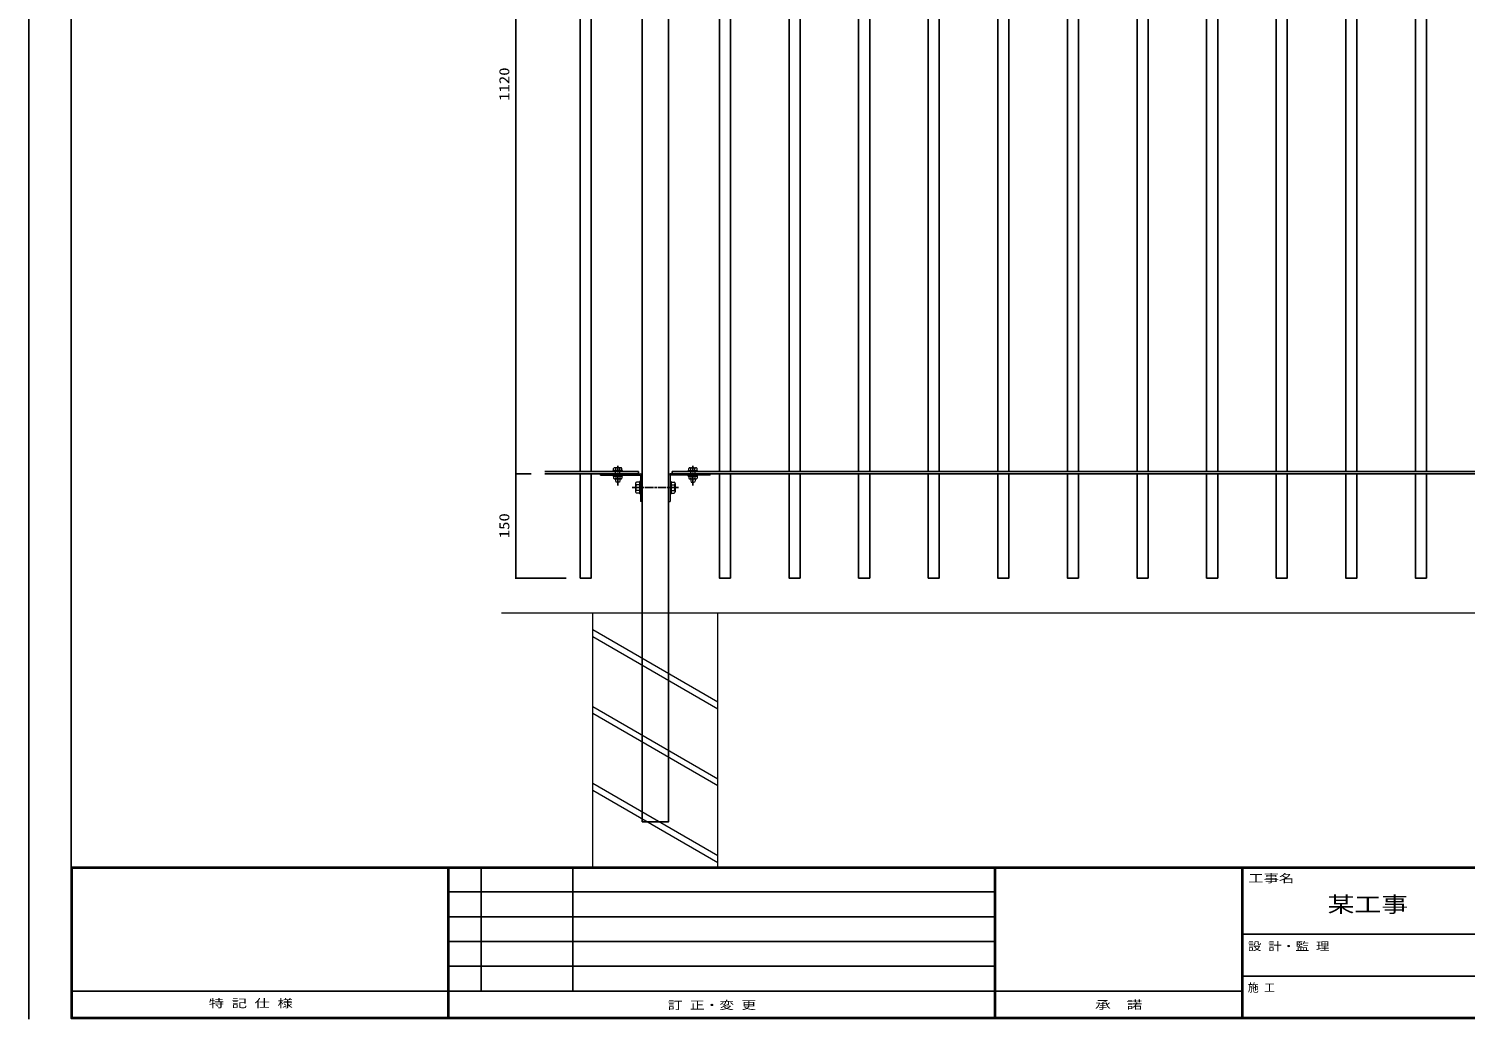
# Model space of a CAD drawing. Units: millimetres, scale not verified. Extents: x -210 to 199, y -148 to 136.
# Drawn here: x -209.9 to -3.5, y -148.4 to -6.1 of the extents above; entities that cross this region are included whole.
import ezdxf
from ezdxf.enums import TextEntityAlignment as Align

# ---------------------------------------------------------------- set-up
doc = ezdxf.new("R2010")
doc.units = ezdxf.units.MM
doc.linetypes.add('CHAIN', pattern=[18.5, 12, -1.5, 3.5, -1.5])
doc.linetypes.add('DASHED_SPACED', pattern=[12, 6, -6])
for name, color, linetype, lineweight in [('0-0', 6, 'Continuous', 25), ('0-1_0', 6, 'Continuous', 25), ('0-2_DIM1', 3, 'Continuous', 25), ('0-3_横桟', 2, 'Continuous', 25), ('0-5_補助', 5, 'Continuous', 25), ('0-6_ｾﾝﾀｰ', 1, 'CHAIN', 25), ('0-7_縦格子', 6, 'Continuous', 25), ('0-8_支柱', 60, 'Continuous', 25), ('0-9_THN', 4, 'Continuous', 9), ('0-A_下地', 30, 'Continuous', 9)]:
    doc.layers.add(name, color=color, linetype=linetype, lineweight=lineweight)
doc.styles.add('ＭＳ ゴシック', font='')
doc.styles.add('ＭＳ 明朝', font='')
doc.styles.get('ＭＳ ゴシック').set_extended_font_data('MS Gothic')
doc.styles.get('ＭＳ 明朝').set_extended_font_data('MS Mincho')

# ---------------------------------------------------------------- blocks, each defined once
blk = doc.blocks.new('filled_dot')
at = {"color": 0, "linetype": 'Continuous', "lineweight": -2, "const_width": 1.25}
blk.add_lwpolyline([(-0.625, 0, 1), (0.625, 0, 1)], format="xyb", close=True, dxfattribs=at)
blk = doc.blocks.new('A$C54DE35E0')
at = {"layer": '0-1_0'}
for p, q in [((0, -368.5), (556.725, -368.5)), ((0.2, -368.7), (556.525, -368.7)), ((0.2, -398.8), (0.2, -368.7)), ((75.906, -399), (75.906, -368.5)), ((76.106, -399), (76.106, -368.5)), ((82.606, -393.5), (82.606, -368.5)), ((101.106, -393.5), (101.106, -368.5)), ((186.106, -399), (186.106, -368.5)), ((186.306, -399), (186.306, -368.5)), ((235.906, -368.5), (235.906, -399)), ((236.106, -368.5), (236.106, -399)), ((76.106, -373.5), (186.106, -373.5)), ((76.106, -378.5), (186.106, -378.5)), ((236.106, -382), (541.973, -382)), ((76.106, -383.5), (186.106, -383.5)), ((76.106, -388.5), (186.106, -388.5)), ((236.106, -390.5), (386.973, -390.5)), ((236.106, -393.5), (0, -393.5)), ((556.525, -398.8), (0.2, -398.8))]:
    blk.add_line(p, q, dxfattribs=at)
blk.add_lwpolyline([(556.725, -399), (0, -399), (0, 0)], dxfattribs=at)
at = {"layer": '0-1_0', "style": 'ＭＳ 明朝'}
for s, width, p in [('工事名\u3000', 1.4, (237.229, -372.052)), ('設 計・監 理  ', 1.25, (237.116, -385.753)), ('特 記 仕 様', 1.4, (27.738, -397.26)), ('訂 正・変 更 ', 1.35, (120.233, -397.626)), ('承  諾', 1.45, (206.325, -397.561))]:
    blk.add_text(s, height=1.613, dxfattribs=dict(at, width=width)).set_placement(p, align=Align.BOTTOM_LEFT)
blk.add_text('施 工  ', height=1.613, dxfattribs=at).set_placement((237.116, -394.104), align=Align.BOTTOM_LEFT)
blk = doc.blocks.new('Viewport_NO.1')
at = {"layer": '0-2_DIM1'}
for p, q in [((37345.93, -62645.89), (37345.93, -63765.89)), ((37367.73, -63765.89), (37344.68, -63765.89)), ((37367.73, -63765.89), (37344.68, -63765.89)), ((37345.93, -63765.89), (37345.93, -63915.89)), ((37418.33, -63915.89), (37344.68, -63915.89))]:
    blk.add_line(p, q, dxfattribs=at)
at = {"layer": '0-3_横桟'}
for p, q in [((37387.73, -63762.69), (37522.28, -63762.69)), ((37387.73, -63765.89), (37522.28, -63765.89)), ((37522.28, -63765.89), (37522.28, -63762.69)), ((37570.28, -63762.69), (39522.28, -63762.69)), ((37570.28, -63765.89), (37570.28, -63762.69)), ((37571.28, -63765.89), (39521.28, -63765.89))]:
    blk.add_line(p, q, dxfattribs=at)
at = {"layer": '0-5_補助'}
blk.add_lwpolyline([(40735.47, -61703.39), (36646, -61703.39), (36646, -64549.78)], dxfattribs=at)
at = {"layer": '0-6_ｾﾝﾀｰ'}
for p, q in [((37492.28, -63782.64), (37492.28, -63754.84)), ((37600.28, -63782.64), (37600.28, -63754.84)), ((37600.28, -63782.64), (37600.28, -63754.84)), ((37512.9, -63785.89), (37579.67, -63785.89))]:
    blk.add_line(p, q, dxfattribs=at)
at = {"layer": '0-7_縦格子'}
for p, q in [((37438.33, -62648.09), (37438.33, -63763.69)), ((37454.23, -63763.69), (37454.23, -62648.09)), ((37638.33, -62648.09), (37638.33, -63763.69)), ((37654.23, -63763.69), (37654.23, -62648.09)), ((37738.33, -62648.09), (37738.33, -63763.69)), ((37754.23, -63763.69), (37754.23, -62648.09)), ((37838.33, -62648.09), (37838.33, -63763.69)), ((37854.23, -63763.69), (37854.23, -62648.09)), ((37938.33, -62648.09), (37938.33, -63763.69)), ((37954.23, -63763.69), (37954.23, -62648.09)), ((38038.33, -62648.09), (38038.33, -63763.69)), ((38054.23, -63763.69), (38054.23, -62648.09)), ((38138.33, -62648.09), (38138.33, -63763.69)), ((38154.23, -63763.69), (38154.23, -62648.09)), ((38238.33, -62648.09), (38238.33, -63763.69)), ((38254.23, -63763.69), (38254.23, -62648.09)), ((38338.33, -62648.09), (38338.33, -63763.69)), ((38354.23, -63763.69), (38354.23, -62648.09)), ((38438.33, -62648.09), (38438.33, -63763.69)), ((38454.23, -63763.69), (38454.23, -62648.09)), ((38538.33, -62648.09), (38538.33, -63763.69)), ((38554.23, -63763.69), (38554.23, -62648.09)), ((38638.33, -62648.09), (38638.33, -63763.69)), ((38654.23, -63763.69), (38654.23, -62648.09))]:
    blk.add_line(p, q, dxfattribs=at)
for points in [[(37438.33, -63765.89), (37438.33, -63915.89), (37454.23, -63915.89), (37454.23, -63765.89)], [(37638.33, -63765.89), (37638.33, -63915.89), (37654.23, -63915.89), (37654.23, -63765.89)], [(37738.33, -63765.89), (37738.33, -63915.89), (37754.23, -63915.89), (37754.23, -63765.89)], [(37838.33, -63765.89), (37838.33, -63915.89), (37854.23, -63915.89), (37854.23, -63765.89)], [(37938.33, -63765.89), (37938.33, -63915.89), (37954.23, -63915.89), (37954.23, -63765.89)], [(38038.33, -63765.89), (38038.33, -63915.89), (38054.23, -63915.89), (38054.23, -63765.89)], [(38138.33, -63765.89), (38138.33, -63915.89), (38154.23, -63915.89), (38154.23, -63765.89)], [(38238.33, -63765.89), (38238.33, -63915.89), (38254.23, -63915.89), (38254.23, -63765.89)], [(38338.33, -63765.89), (38338.33, -63915.89), (38354.23, -63915.89), (38354.23, -63765.89)], [(38438.33, -63765.89), (38438.33, -63915.89), (38454.23, -63915.89), (38454.23, -63765.89)], [(38538.33, -63765.89), (38538.33, -63915.89), (38554.23, -63915.89), (38554.23, -63765.89)], [(38638.33, -63765.89), (38638.33, -63915.89), (38654.23, -63915.89), (38654.23, -63765.89)]]:
    blk.add_lwpolyline(points, dxfattribs=at)
at = {"layer": '0-8_支柱'}
blk.add_lwpolyline([(37527.28, -64265.89), (37565.28, -64265.89), (37565.28, -62455.89), (37527.28, -62455.89)], close=True, dxfattribs=at)
at = {"layer": '0-9_THN'}
for p, q in [((37325.4, -63965.89), (39456.28, -63965.89)), ((37456.28, -64331.12), (37456.28, -63965.89)), ((37636.28, -64331.12), (37636.28, -63965.89)), ((37636.28, -64094.3), (37456.28, -63990.37)), ((37636.28, -64104.3), (37456.28, -64000.37)), ((37636.28, -64204.59), (37456.28, -64100.67)), ((37636.28, -64214.59), (37456.28, -64110.67)), ((37636.28, -64314.89), (37456.28, -64210.97)), ((37636.28, -64324.89), (37456.28, -64220.97))]:
    blk.add_line(p, q, dxfattribs=at)
at = {"layer": '0-A_下地'}
for p, q in [((37467.28, -63765.89), (37525.08, -63765.89)), ((37467.28, -63768.09), (37467.28, -63765.89)), ((37467.28, -63768.09), (37525.08, -63768.09)), ((37498.88, -63761.49), (37485.68, -63761.49)), ((37498.88, -63761.49), (37485.68, -63761.49)), ((37485.68, -63762.69), (37485.68, -63761.49)), ((37498.88, -63762.69), (37485.68, -63762.69)), ((37498.88, -63768.09), (37485.68, -63768.09)), ((37485.68, -63769.29), (37485.68, -63768.09)), ((37498.88, -63769.29), (37485.68, -63769.29)), ((37486.39, -63761.49), (37486.39, -63758.38)), ((37498.18, -63761.49), (37486.39, -63761.49)), ((37486.39, -63769.29), (37486.39, -63772.4)), ((37486.91, -63769.29), (37497.66, -63769.29)), ((37496.7, -63757.3), (37487.86, -63757.3)), ((37496.7, -63773.48), (37487.86, -63773.48)), ((37489.34, -63761.49), (37489.34, -63758.38)), ((37489.34, -63769.29), (37489.34, -63772.4)), ((37495.23, -63761.49), (37495.23, -63758.38)), ((37495.23, -63769.29), (37495.23, -63772.4)), ((37495.28, -63773.48), (37495.28, -63776.39)), ((37498.18, -63761.49), (37498.18, -63758.38)), ((37498.18, -63769.29), (37498.18, -63772.4)), ((37498.88, -63762.69), (37498.88, -63761.49)), ((37498.88, -63769.29), (37498.88, -63768.09)), ((37525.08, -63768.09), (37525.08, -63805.89)), ((37527.28, -63768.09), (37527.28, -63805.89)), ((37565.28, -63768.09), (37565.28, -63805.89)), ((37625.28, -63765.89), (37567.48, -63765.89)), ((37625.28, -63768.09), (37567.48, -63768.09)), ((37567.48, -63768.09), (37567.48, -63805.89)), ((37593.68, -63761.49), (37606.88, -63761.49)), ((37593.68, -63769.29), (37593.68, -63768.09)), ((37593.68, -63768.09), (37606.88, -63768.09)), ((37593.68, -63769.29), (37606.88, -63769.29)), ((37594.39, -63761.49), (37594.39, -63758.38)), ((37594.39, -63761.49), (37606.18, -63761.49)), ((37594.39, -63769.29), (37594.39, -63772.4)), ((37605.66, -63769.29), (37594.91, -63769.29)), ((37595.86, -63757.3), (37604.7, -63757.3)), ((37595.86, -63773.48), (37604.7, -63773.48)), ((37597.28, -63773.48), (37597.28, -63776.39)), ((37597.34, -63761.49), (37597.34, -63758.38)), ((37597.34, -63769.29), (37597.34, -63772.4)), ((37603.23, -63761.49), (37603.23, -63758.38)), ((37603.23, -63769.29), (37603.23, -63772.4)), ((37603.28, -63773.48), (37603.28, -63776.39)), ((37606.18, -63761.49), (37606.18, -63758.38)), ((37606.18, -63769.29), (37606.18, -63772.4)), ((37606.88, -63769.29), (37606.88, -63768.09)), ((37625.28, -63768.09), (37625.28, -63765.89)), ((37494.68, -63777.89), (37489.88, -63777.89)), ((37495.28, -63776.39), (37494.68, -63777.89)), ((37517.9, -63780), (37517.9, -63791.79)), ((37523.48, -63778.03), (37519.34, -63778.03)), ((37523.48, -63781.96), (37519.34, -63781.96)), ((37523.48, -63789.82), (37519.34, -63789.82)), ((37523.48, -63793.75), (37519.34, -63793.75)), ((37523.48, -63777.09), (37523.48, -63794.69)), ((37523.48, -63778.03), (37523.48, -63793.75)), ((37567.48, -63777.09), (37569.08, -63777.09)), ((37567.48, -63777.09), (37567.48, -63794.69)), ((37567.48, -63794.69), (37569.08, -63794.69)), ((37569.08, -63777.09), (37569.08, -63794.69)), ((37569.08, -63777.09), (37569.08, -63794.69)), ((37569.08, -63778.03), (37569.08, -63793.75)), ((37569.08, -63778.03), (37573.23, -63778.03)), ((37569.08, -63781.96), (37573.23, -63781.96)), ((37569.08, -63789.82), (37573.23, -63789.82)), ((37569.08, -63793.75), (37573.23, -63793.75)), ((37574.67, -63780), (37574.67, -63791.79)), ((37603.28, -63776.39), (37602.68, -63777.89)), ((37527.28, -63805.89), (37525.08, -63805.89)), ((37565.28, -63805.89), (37567.48, -63805.89))]:
    blk.add_line(p, q, dxfattribs=at)
at = {"layer": '0-A_下地', "linetype": 'DASHED_SPACED'}
for p, q in [((37489.28, -63769.29), (37489.28, -63761.49)), ((37495.28, -63769.29), (37495.28, -63761.49)), ((37597.28, -63769.29), (37597.28, -63761.49)), ((37603.28, -63769.29), (37603.28, -63761.49))]:
    blk.add_line(p, q, dxfattribs=at)
at = {"layer": '0-A_下地'}
for points in [[(37489.28, -63773.48), (37489.28, -63776.39), (37489.88, -63777.89)], [(37593.68, -63762.69), (37606.88, -63762.69), (37606.88, -63761.49)], [(37593.68, -63762.69), (37593.68, -63761.49), (37606.88, -63761.49)], [(37525.08, -63777.09), (37525.08, -63794.69), (37523.48, -63794.69)], [(37525.08, -63777.09), (37523.48, -63777.09), (37523.48, -63794.69)], [(37597.28, -63776.39), (37597.88, -63777.89), (37602.68, -63777.89)]]:
    blk.add_lwpolyline(points, dxfattribs=at)
for centre, radius, start, end in [((37487.86, -63758.85), 1.55, 17.74657, 162.25343), ((37487.86, -63771.93), 1.55, 197.74657, 342.25343), ((37492.28, -63761.87), 4.57, 49.83207, 130.16793), ((37492.28, -63768.91), 4.57, 229.83207, 310.16793), ((37496.7, -63758.85), 1.55, 17.74657, 162.25343), ((37496.7, -63771.93), 1.55, 197.74657, 342.25343), ((37525.08, -63768.09), 2.2, 0, 90), ((37567.48, -63768.09), 2.2, 90, 180), ((37595.86, -63758.85), 1.55, 17.74657, 162.25343), ((37595.86, -63771.93), 1.55, 197.74657, 342.25343), ((37600.28, -63761.87), 4.57, 49.83207, 130.16793), ((37600.28, -63768.91), 4.57, 229.83207, 310.16793), ((37604.7, -63758.85), 1.55, 17.74657, 162.25343), ((37604.7, -63771.93), 1.55, 197.74657, 342.25343), ((37519.97, -63780), 2.06, 107.74657, 252.25343), ((37523.99, -63785.89), 6.09, 139.83207, 220.16793), ((37519.97, -63791.79), 2.06, 107.74657, 252.25343), ((37572.6, -63780), 2.06, 287.74657, 72.25343), ((37568.58, -63785.89), 6.09, 319.83207, 40.16793), ((37572.6, -63791.79), 2.06, 287.74657, 72.25343)]:
    blk.add_arc(centre, radius, start, end, dxfattribs=at)
at = {"layer": '0-0', "xscale": 7.129295, "yscale": 7.129295}
blk.add_blockref('A$C54DE35E0', (36706.93, -61703.98), dxfattribs=at)
at = {"layer": '0-2_DIM1', "xscale": 0.32, "yscale": 0.32}
for p, rotation in [((37345.93, -63765.89), 270), ((37345.93, -63765.89), 90), ((37345.93, -63915.89), 270)]:
    blk.add_blockref('filled_dot', p, dxfattribs=dict(at, rotation=rotation))
at = {"layer": '0-1_0', "color": 7, "style": 'ＭＳ ゴシック', "width": 1.25}
blk.add_text('某工事', height=22.62, dxfattribs=at).set_placement((38512.05, -64402.76), align=Align.BOTTOM_LEFT)
at = {"layer": '0-2_DIM1', "style": 'ＭＳ ゴシック', "width": 1.2}
for s, p in [('1120', (37340.93, -63230.1)), ('150', (37340.93, -63858.61))]:
    blk.add_text(s, height=14.66, rotation=90, dxfattribs=at).set_placement(p, align=Align.BOTTOM_LEFT)

msp = doc.modelspace()

# ---------------------------------------------------------------- block references
at = {"layer": '0-0', "xscale": 0.1, "yscale": 0.1}
msp.add_blockref('Viewport_NO.1', (-3874.489, 6306.533), dxfattribs=at)

doc.saveas('drawing.dxf')
